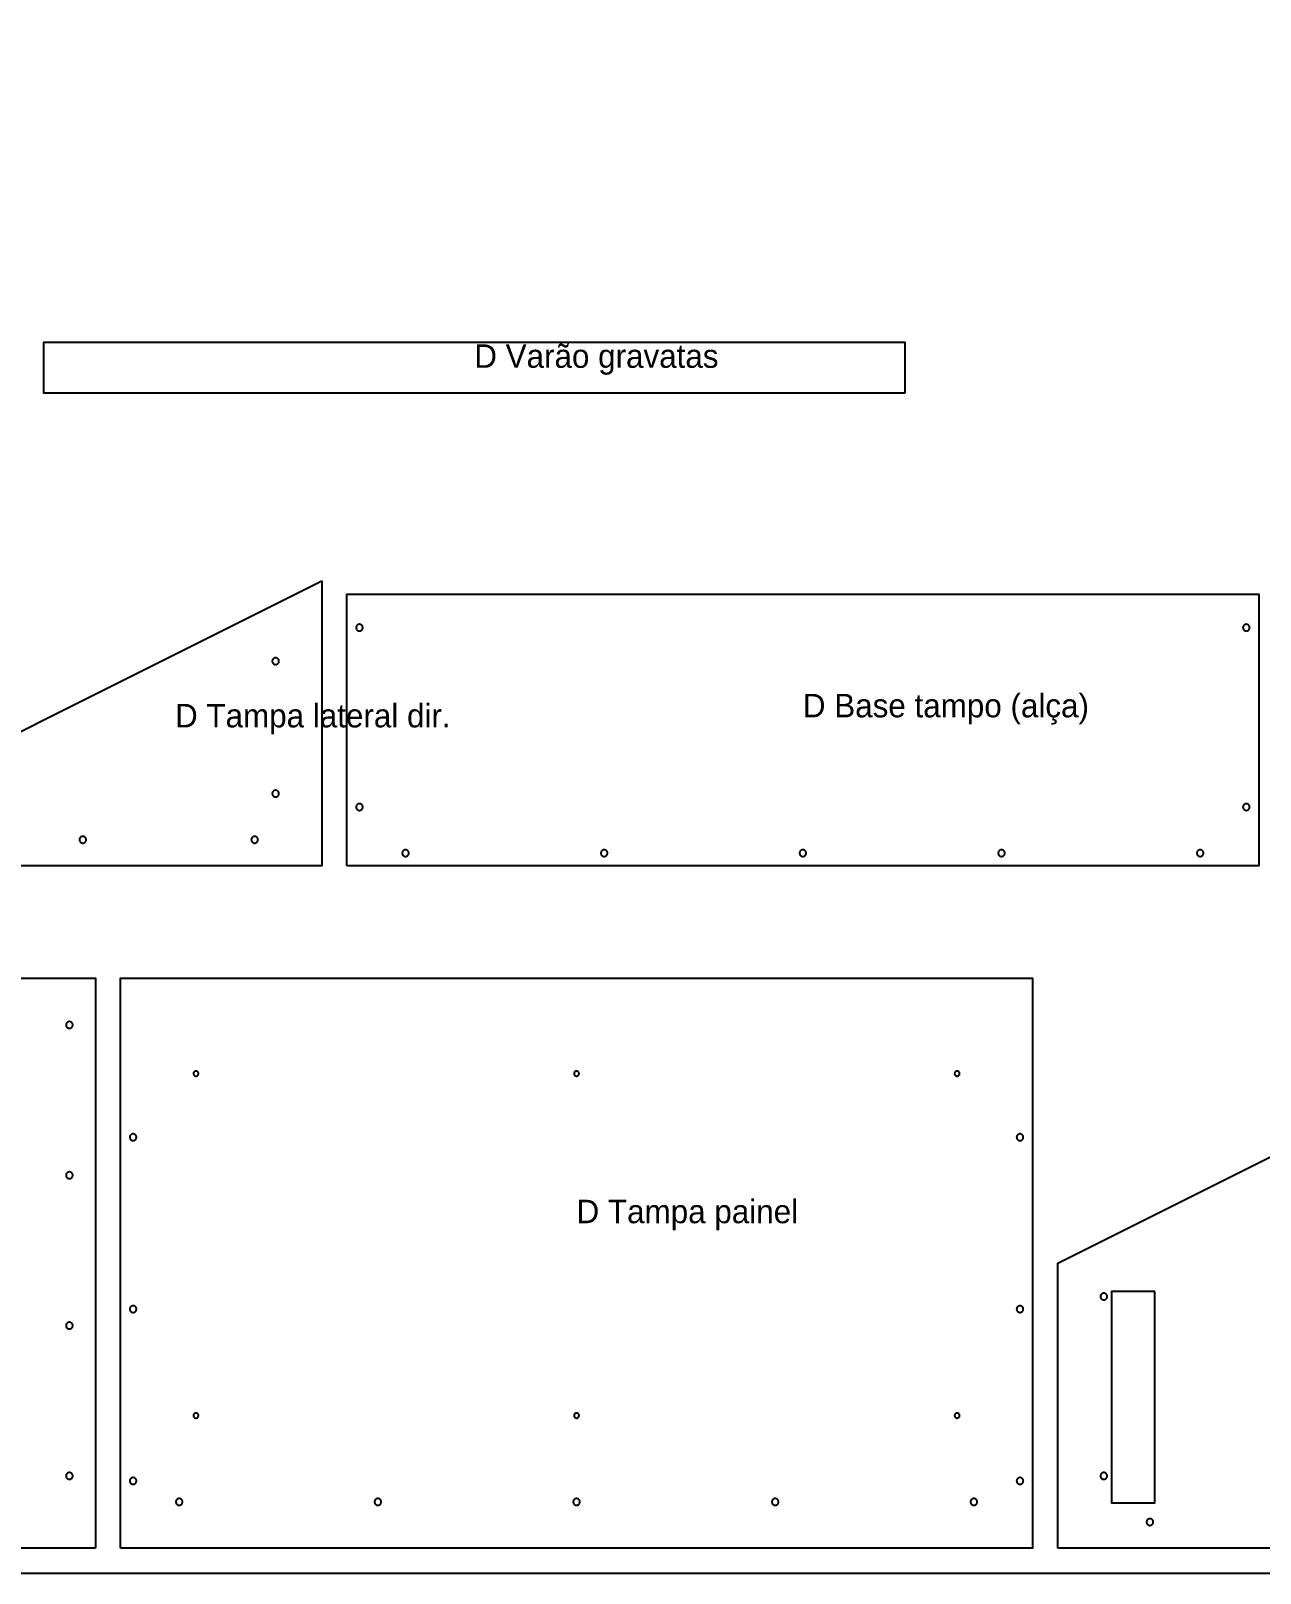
# Model space of a CAD drawing. Header units: millimetres. Extents: x 0 to 2750, y 0 to 1840.
# Drawn here: x 1096 to 1829, y 0 to 920 of the extents above; entities that cross this region are included whole.
import ezdxf

# ---------------------------------------------------------------- set-up
doc = ezdxf.new("R2010")
doc.units = ezdxf.units.MM
for name, color, linetype in [('CHAPA_NAO_CORTAR', 8, 'Continuous'), ('CORTE_EXTERNO', 1, 'Continuous'), ('CORTE_INTERNO', 5, 'Continuous'), ('ETIQUETAS_NAO_CORTAR', 8, 'Continuous')]:
    doc.layers.add(name, color=color, linetype=linetype)

msp = doc.modelspace()

# ---------------------------------------------------------------- linework, layer by layer
at = {"layer": 'CHAPA_NAO_CORTAR'}
msp.add_lwpolyline([(0, 0), (2750, 0), (2750, 1840), (0, 1840)], close=True, dxfattribs=at)
at = {"layer": 'CORTE_EXTERNO'}
for points in [[(1617, 704), (1617, 734), (1103, 734), (1103, 704), (1617, 704)], [(1269, 592), (1269, 422), (929, 422), (1269, 592)], [(1284, 422), (1284, 584), (1828, 584), (1828, 422), (1284, 422)], [(1134, 15), (574, 15), (574, 355), (1134, 355), (1134, 15)], [(1149, 15), (1149, 355), (1693, 355), (1693, 15), (1149, 15)], [(1708, 15), (1708, 185), (2048, 355), (2100, 355), (2100, 15), (1708, 15)]]:
    msp.add_lwpolyline(points, close=True, dxfattribs=at)
at = {"layer": 'CORTE_INTERNO'}
for points in [[(1292.91, 565.41), (1292.77, 565.55), (1292.61, 565.66), (1292.44, 565.76), (1292.27, 565.85), (1292.08, 565.91), (1291.89, 565.96), (1291.7, 565.99), (1291.5, 566), (1291.3, 565.99), (1291.11, 565.96), (1290.92, 565.91), (1290.73, 565.85), (1290.56, 565.76), (1290.39, 565.66), (1290.23, 565.55), (1290.09, 565.41), (1289.95, 565.27), (1289.84, 565.11), (1289.74, 564.94), (1289.65, 564.77), (1289.59, 564.58), (1289.54, 564.39), (1289.51, 564.2), (1289.5, 564), (1289.51, 563.8), (1289.54, 563.61), (1289.59, 563.42), (1289.65, 563.23), (1289.74, 563.06), (1289.84, 562.89), (1289.95, 562.73), (1290.09, 562.59), (1290.23, 562.45), (1290.39, 562.34), (1290.56, 562.24), (1290.73, 562.15), (1290.92, 562.09), (1291.11, 562.04), (1291.3, 562.01), (1291.5, 562), (1291.7, 562.01), (1291.89, 562.04), (1292.08, 562.09), (1292.27, 562.15), (1292.44, 562.24), (1292.61, 562.34), (1292.77, 562.45), (1292.91, 562.59), (1293.05, 562.73), (1293.16, 562.89), (1293.26, 563.06), (1293.35, 563.23), (1293.41, 563.42), (1293.46, 563.61), (1293.49, 563.8), (1293.5, 564), (1293.49, 564.2), (1293.46, 564.39), (1293.41, 564.58), (1293.35, 564.77), (1293.26, 564.94), (1293.16, 565.11), (1293.05, 565.27), (1292.91, 565.41)], [(1822.16, 565.11), (1822.05, 565.27), (1821.91, 565.41), (1821.77, 565.55), (1821.61, 565.66), (1821.44, 565.76), (1821.27, 565.85), (1821.08, 565.91), (1820.89, 565.96), (1820.7, 565.99), (1820.5, 566), (1820.3, 565.99), (1820.11, 565.96), (1819.92, 565.91), (1819.73, 565.85), (1819.56, 565.76), (1819.39, 565.66), (1819.23, 565.55), (1819.09, 565.41), (1818.95, 565.27), (1818.84, 565.11), (1818.74, 564.94), (1818.65, 564.77), (1818.59, 564.58), (1818.54, 564.39), (1818.51, 564.2), (1818.5, 564), (1818.51, 563.8), (1818.54, 563.61), (1818.59, 563.42), (1818.65, 563.23), (1818.74, 563.06), (1818.84, 562.89), (1818.95, 562.73), (1819.09, 562.59), (1819.23, 562.45), (1819.39, 562.34), (1819.56, 562.24), (1819.73, 562.15), (1819.92, 562.09), (1820.11, 562.04), (1820.3, 562.01), (1820.5, 562), (1820.7, 562.01), (1820.89, 562.04), (1821.08, 562.09), (1821.27, 562.15), (1821.44, 562.24), (1821.61, 562.34), (1821.77, 562.45), (1821.91, 562.59), (1822.05, 562.73), (1822.16, 562.89), (1822.26, 563.06), (1822.35, 563.23), (1822.41, 563.42), (1822.46, 563.61), (1822.49, 563.8), (1822.5, 564), (1822.49, 564.2), (1822.46, 564.39), (1822.41, 564.58), (1822.35, 564.77), (1822.26, 564.94), (1822.16, 565.11)], [(1240.73, 545.85), (1240.56, 545.76), (1240.39, 545.66), (1240.23, 545.55), (1240.09, 545.41), (1239.95, 545.27), (1239.84, 545.11), (1239.74, 544.94), (1239.65, 544.77), (1239.59, 544.58), (1239.54, 544.39), (1239.51, 544.2), (1239.5, 544), (1239.51, 543.8), (1239.54, 543.61), (1239.59, 543.42), (1239.65, 543.23), (1239.74, 543.06), (1239.84, 542.89), (1239.95, 542.73), (1240.09, 542.59), (1240.23, 542.45), (1240.39, 542.34), (1240.56, 542.24), (1240.73, 542.15), (1240.92, 542.09), (1241.11, 542.04), (1241.3, 542.01), (1241.5, 542), (1241.7, 542.01), (1241.89, 542.04), (1242.08, 542.09), (1242.27, 542.15), (1242.44, 542.24), (1242.61, 542.34), (1242.77, 542.45), (1242.91, 542.59), (1243.05, 542.73), (1243.16, 542.89), (1243.26, 543.06), (1243.35, 543.23), (1243.41, 543.42), (1243.46, 543.61), (1243.49, 543.8), (1243.5, 544), (1243.49, 544.2), (1243.46, 544.39), (1243.41, 544.58), (1243.35, 544.77), (1243.26, 544.94), (1243.16, 545.11), (1243.05, 545.27), (1242.91, 545.41), (1242.77, 545.55), (1242.61, 545.66), (1242.44, 545.76), (1242.27, 545.85), (1242.08, 545.91), (1241.89, 545.96), (1241.7, 545.99), (1241.5, 546), (1241.3, 545.99), (1241.11, 545.96), (1240.92, 545.91), (1240.73, 545.85)], [(1240.56, 466.76), (1240.39, 466.66), (1240.23, 466.55), (1240.09, 466.41), (1239.95, 466.27), (1239.84, 466.11), (1239.74, 465.94), (1239.65, 465.77), (1239.59, 465.58), (1239.54, 465.39), (1239.51, 465.2), (1239.5, 465), (1239.51, 464.8), (1239.54, 464.61), (1239.59, 464.42), (1239.65, 464.23), (1239.74, 464.06), (1239.84, 463.89), (1239.95, 463.73), (1240.09, 463.59), (1240.23, 463.45), (1240.39, 463.34), (1240.56, 463.24), (1240.73, 463.15), (1240.92, 463.09), (1241.11, 463.04), (1241.3, 463.01), (1241.5, 463), (1241.7, 463.01), (1241.89, 463.04), (1242.08, 463.09), (1242.27, 463.15), (1242.44, 463.24), (1242.61, 463.34), (1242.77, 463.45), (1242.91, 463.59), (1243.05, 463.73), (1243.16, 463.89), (1243.26, 464.06), (1243.35, 464.23), (1243.41, 464.42), (1243.46, 464.61), (1243.49, 464.8), (1243.5, 465), (1243.49, 465.2), (1243.46, 465.39), (1243.41, 465.58), (1243.35, 465.77), (1243.26, 465.94), (1243.16, 466.11), (1243.05, 466.27), (1242.91, 466.41), (1242.77, 466.55), (1242.61, 466.66), (1242.44, 466.76), (1242.27, 466.85), (1242.08, 466.91), (1241.89, 466.96), (1241.7, 466.99), (1241.5, 467), (1241.3, 466.99), (1241.11, 466.96), (1240.92, 466.91), (1240.73, 466.85), (1240.56, 466.76)], [(1292.77, 458.55), (1292.61, 458.66), (1292.44, 458.76), (1292.27, 458.85), (1292.08, 458.91), (1291.89, 458.96), (1291.7, 458.99), (1291.5, 459), (1291.3, 458.99), (1291.11, 458.96), (1290.92, 458.91), (1290.73, 458.85), (1290.56, 458.76), (1290.39, 458.66), (1290.23, 458.55), (1290.09, 458.41), (1289.95, 458.27), (1289.84, 458.11), (1289.74, 457.94), (1289.65, 457.77), (1289.59, 457.58), (1289.54, 457.39), (1289.51, 457.2), (1289.5, 457), (1289.51, 456.8), (1289.54, 456.61), (1289.59, 456.42), (1289.65, 456.23), (1289.74, 456.06), (1289.84, 455.89), (1289.95, 455.73), (1290.09, 455.59), (1290.23, 455.45), (1290.39, 455.34), (1290.56, 455.24), (1290.73, 455.15), (1290.92, 455.09), (1291.11, 455.04), (1291.3, 455.01), (1291.5, 455), (1291.7, 455.01), (1291.89, 455.04), (1292.08, 455.09), (1292.27, 455.15), (1292.44, 455.24), (1292.61, 455.34), (1292.77, 455.45), (1292.91, 455.59), (1293.05, 455.73), (1293.16, 455.89), (1293.26, 456.06), (1293.35, 456.23), (1293.41, 456.42), (1293.46, 456.61), (1293.49, 456.8), (1293.5, 457), (1293.49, 457.2), (1293.46, 457.39), (1293.41, 457.58), (1293.35, 457.77), (1293.26, 457.94), (1293.16, 458.11), (1293.05, 458.27), (1292.91, 458.41), (1292.77, 458.55)], [(1822.05, 458.27), (1821.91, 458.41), (1821.77, 458.55), (1821.61, 458.66), (1821.44, 458.76), (1821.27, 458.85), (1821.08, 458.91), (1820.89, 458.96), (1820.7, 458.99), (1820.5, 459), (1820.3, 458.99), (1820.11, 458.96), (1819.92, 458.91), (1819.73, 458.85), (1819.56, 458.76), (1819.39, 458.66), (1819.23, 458.55), (1819.09, 458.41), (1818.95, 458.27), (1818.84, 458.11), (1818.74, 457.94), (1818.65, 457.77), (1818.59, 457.58), (1818.54, 457.39), (1818.51, 457.2), (1818.5, 457), (1818.51, 456.8), (1818.54, 456.61), (1818.59, 456.42), (1818.65, 456.23), (1818.74, 456.06), (1818.84, 455.89), (1818.95, 455.73), (1819.09, 455.59), (1819.23, 455.45), (1819.39, 455.34), (1819.56, 455.24), (1819.73, 455.15), (1819.92, 455.09), (1820.11, 455.04), (1820.3, 455.01), (1820.5, 455), (1820.7, 455.01), (1820.89, 455.04), (1821.08, 455.09), (1821.27, 455.15), (1821.44, 455.24), (1821.61, 455.34), (1821.77, 455.45), (1821.91, 455.59), (1822.05, 455.73), (1822.16, 455.89), (1822.26, 456.06), (1822.35, 456.23), (1822.41, 456.42), (1822.46, 456.61), (1822.49, 456.8), (1822.5, 457), (1822.49, 457.2), (1822.46, 457.39), (1822.41, 457.58), (1822.35, 457.77), (1822.26, 457.94), (1822.16, 458.11), (1822.05, 458.27)], [(1126.11, 439.46), (1125.92, 439.41), (1125.73, 439.35), (1125.56, 439.26), (1125.39, 439.16), (1125.23, 439.05), (1125.09, 438.91), (1124.95, 438.77), (1124.84, 438.61), (1124.74, 438.44), (1124.65, 438.27), (1124.59, 438.08), (1124.54, 437.89), (1124.51, 437.7), (1124.5, 437.5), (1124.51, 437.3), (1124.54, 437.11), (1124.59, 436.92), (1124.65, 436.73), (1124.74, 436.56), (1124.84, 436.39), (1124.95, 436.23), (1125.09, 436.09), (1125.23, 435.95), (1125.39, 435.84), (1125.56, 435.74), (1125.73, 435.65), (1125.92, 435.59), (1126.11, 435.54), (1126.3, 435.51), (1126.5, 435.5), (1126.7, 435.51), (1126.89, 435.54), (1127.08, 435.59), (1127.27, 435.65), (1127.44, 435.74), (1127.61, 435.84), (1127.77, 435.95), (1127.91, 436.09), (1128.05, 436.23), (1128.16, 436.39), (1128.26, 436.56), (1128.35, 436.73), (1128.41, 436.92), (1128.46, 437.11), (1128.49, 437.3), (1128.5, 437.5), (1128.49, 437.7), (1128.46, 437.89), (1128.41, 438.08), (1128.35, 438.27), (1128.26, 438.44), (1128.16, 438.61), (1128.05, 438.77), (1127.91, 438.91), (1127.77, 439.05), (1127.61, 439.16), (1127.44, 439.26), (1127.27, 439.35), (1127.08, 439.41), (1126.89, 439.46), (1126.7, 439.49), (1126.5, 439.5), (1126.3, 439.49), (1126.11, 439.46)], [(1228.42, 439.41), (1228.23, 439.35), (1228.06, 439.26), (1227.89, 439.16), (1227.73, 439.05), (1227.59, 438.91), (1227.45, 438.77), (1227.34, 438.61), (1227.24, 438.44), (1227.15, 438.27), (1227.09, 438.08), (1227.04, 437.89), (1227.01, 437.7), (1227, 437.5), (1227.01, 437.3), (1227.04, 437.11), (1227.09, 436.92), (1227.15, 436.73), (1227.24, 436.56), (1227.34, 436.39), (1227.45, 436.23), (1227.59, 436.09), (1227.73, 435.95), (1227.89, 435.84), (1228.06, 435.74), (1228.23, 435.65), (1228.42, 435.59), (1228.61, 435.54), (1228.8, 435.51), (1229, 435.5), (1229.2, 435.51), (1229.39, 435.54), (1229.58, 435.59), (1229.77, 435.65), (1229.94, 435.74), (1230.11, 435.84), (1230.27, 435.95), (1230.41, 436.09), (1230.55, 436.23), (1230.66, 436.39), (1230.76, 436.56), (1230.85, 436.73), (1230.91, 436.92), (1230.96, 437.11), (1230.99, 437.3), (1231, 437.5), (1230.99, 437.7), (1230.96, 437.89), (1230.91, 438.08), (1230.85, 438.27), (1230.76, 438.44), (1230.66, 438.61), (1230.55, 438.77), (1230.41, 438.91), (1230.27, 439.05), (1230.11, 439.16), (1229.94, 439.26), (1229.77, 439.35), (1229.58, 439.41), (1229.39, 439.46), (1229.2, 439.49), (1229, 439.5), (1228.8, 439.49), (1228.61, 439.46), (1228.42, 439.41)], [(1320.76, 430.44), (1320.66, 430.61), (1320.55, 430.77), (1320.41, 430.91), (1320.27, 431.05), (1320.11, 431.16), (1319.94, 431.26), (1319.77, 431.35), (1319.58, 431.41), (1319.39, 431.46), (1319.2, 431.49), (1319, 431.5), (1318.8, 431.49), (1318.61, 431.46), (1318.42, 431.41), (1318.23, 431.35), (1318.06, 431.26), (1317.89, 431.16), (1317.73, 431.05), (1317.59, 430.91), (1317.45, 430.77), (1317.34, 430.61), (1317.24, 430.44), (1317.15, 430.27), (1317.09, 430.08), (1317.04, 429.89), (1317.01, 429.7), (1317, 429.5), (1317.01, 429.3), (1317.04, 429.11), (1317.09, 428.92), (1317.15, 428.73), (1317.24, 428.56), (1317.34, 428.39), (1317.45, 428.23), (1317.59, 428.09), (1317.73, 427.95), (1317.89, 427.84), (1318.06, 427.74), (1318.23, 427.65), (1318.42, 427.59), (1318.61, 427.54), (1318.8, 427.51), (1319, 427.5), (1319.2, 427.51), (1319.39, 427.54), (1319.58, 427.59), (1319.77, 427.65), (1319.94, 427.74), (1320.11, 427.84), (1320.27, 427.95), (1320.41, 428.09), (1320.55, 428.23), (1320.66, 428.39), (1320.76, 428.56), (1320.85, 428.73), (1320.91, 428.92), (1320.96, 429.11), (1320.99, 429.3), (1321, 429.5), (1320.99, 429.7), (1320.96, 429.89), (1320.91, 430.08), (1320.85, 430.27), (1320.76, 430.44)], [(1439.35, 430.27), (1439.26, 430.44), (1439.16, 430.61), (1439.05, 430.77), (1438.91, 430.91), (1438.77, 431.05), (1438.61, 431.16), (1438.44, 431.26), (1438.27, 431.35), (1438.08, 431.41), (1437.89, 431.46), (1437.7, 431.49), (1437.5, 431.5), (1437.3, 431.49), (1437.11, 431.46), (1436.92, 431.41), (1436.73, 431.35), (1436.56, 431.26), (1436.39, 431.16), (1436.23, 431.05), (1436.09, 430.91), (1435.95, 430.77), (1435.84, 430.61), (1435.74, 430.44), (1435.65, 430.27), (1435.59, 430.08), (1435.54, 429.89), (1435.51, 429.7), (1435.5, 429.5), (1435.51, 429.3), (1435.54, 429.11), (1435.59, 428.92), (1435.65, 428.73), (1435.74, 428.56), (1435.84, 428.39), (1435.95, 428.23), (1436.09, 428.09), (1436.23, 427.95), (1436.39, 427.84), (1436.56, 427.74), (1436.73, 427.65), (1436.92, 427.59), (1437.11, 427.54), (1437.3, 427.51), (1437.5, 427.5), (1437.7, 427.51), (1437.89, 427.54), (1438.08, 427.59), (1438.27, 427.65), (1438.44, 427.74), (1438.61, 427.84), (1438.77, 427.95), (1438.91, 428.09), (1439.05, 428.23), (1439.16, 428.39), (1439.26, 428.56), (1439.35, 428.73), (1439.41, 428.92), (1439.46, 429.11), (1439.49, 429.3), (1439.5, 429.5), (1439.49, 429.7), (1439.46, 429.89), (1439.41, 430.08), (1439.35, 430.27)], [(1557.91, 430.08), (1557.85, 430.27), (1557.76, 430.44), (1557.66, 430.61), (1557.55, 430.77), (1557.41, 430.91), (1557.27, 431.05), (1557.11, 431.16), (1556.94, 431.26), (1556.77, 431.35), (1556.58, 431.41), (1556.39, 431.46), (1556.2, 431.49), (1556, 431.5), (1555.8, 431.49), (1555.61, 431.46), (1555.42, 431.41), (1555.23, 431.35), (1555.06, 431.26), (1554.89, 431.16), (1554.73, 431.05), (1554.59, 430.91), (1554.45, 430.77), (1554.34, 430.61), (1554.24, 430.44), (1554.15, 430.27), (1554.09, 430.08), (1554.04, 429.89), (1554.01, 429.7), (1554, 429.5), (1554.01, 429.3), (1554.04, 429.11), (1554.09, 428.92), (1554.15, 428.73), (1554.24, 428.56), (1554.34, 428.39), (1554.45, 428.23), (1554.59, 428.09), (1554.73, 427.95), (1554.89, 427.84), (1555.06, 427.74), (1555.23, 427.65), (1555.42, 427.59), (1555.61, 427.54), (1555.8, 427.51), (1556, 427.5), (1556.2, 427.51), (1556.39, 427.54), (1556.58, 427.59), (1556.77, 427.65), (1556.94, 427.74), (1557.11, 427.84), (1557.27, 427.95), (1557.41, 428.09), (1557.55, 428.23), (1557.66, 428.39), (1557.76, 428.56), (1557.85, 428.73), (1557.91, 428.92), (1557.96, 429.11), (1557.99, 429.3), (1558, 429.5), (1557.99, 429.7), (1557.96, 429.89), (1557.91, 430.08)], [(1676.46, 429.89), (1676.41, 430.08), (1676.35, 430.27), (1676.26, 430.44), (1676.16, 430.61), (1676.05, 430.77), (1675.91, 430.91), (1675.77, 431.05), (1675.61, 431.16), (1675.44, 431.26), (1675.27, 431.35), (1675.08, 431.41), (1674.89, 431.46), (1674.7, 431.49), (1674.5, 431.5), (1674.3, 431.49), (1674.11, 431.46), (1673.92, 431.41), (1673.73, 431.35), (1673.56, 431.26), (1673.39, 431.16), (1673.23, 431.05), (1673.09, 430.91), (1672.95, 430.77), (1672.84, 430.61), (1672.74, 430.44), (1672.65, 430.27), (1672.59, 430.08), (1672.54, 429.89), (1672.51, 429.7), (1672.5, 429.5), (1672.51, 429.3), (1672.54, 429.11), (1672.59, 428.92), (1672.65, 428.73), (1672.74, 428.56), (1672.84, 428.39), (1672.95, 428.23), (1673.09, 428.09), (1673.23, 427.95), (1673.39, 427.84), (1673.56, 427.74), (1673.73, 427.65), (1673.92, 427.59), (1674.11, 427.54), (1674.3, 427.51), (1674.5, 427.5), (1674.7, 427.51), (1674.89, 427.54), (1675.08, 427.59), (1675.27, 427.65), (1675.44, 427.74), (1675.61, 427.84), (1675.77, 427.95), (1675.91, 428.09), (1676.05, 428.23), (1676.16, 428.39), (1676.26, 428.56), (1676.35, 428.73), (1676.41, 428.92), (1676.46, 429.11), (1676.49, 429.3), (1676.5, 429.5), (1676.49, 429.7), (1676.46, 429.89)], [(1794.99, 429.7), (1794.96, 429.89), (1794.91, 430.08), (1794.85, 430.27), (1794.76, 430.44), (1794.66, 430.61), (1794.55, 430.77), (1794.41, 430.91), (1794.27, 431.05), (1794.11, 431.16), (1793.94, 431.26), (1793.77, 431.35), (1793.58, 431.41), (1793.39, 431.46), (1793.2, 431.49), (1793, 431.5), (1792.8, 431.49), (1792.61, 431.46), (1792.42, 431.41), (1792.23, 431.35), (1792.06, 431.26), (1791.89, 431.16), (1791.73, 431.05), (1791.59, 430.91), (1791.45, 430.77), (1791.34, 430.61), (1791.24, 430.44), (1791.15, 430.27), (1791.09, 430.08), (1791.04, 429.89), (1791.01, 429.7), (1791, 429.5), (1791.01, 429.3), (1791.04, 429.11), (1791.09, 428.92), (1791.15, 428.73), (1791.24, 428.56), (1791.34, 428.39), (1791.45, 428.23), (1791.59, 428.09), (1791.73, 427.95), (1791.89, 427.84), (1792.06, 427.74), (1792.23, 427.65), (1792.42, 427.59), (1792.61, 427.54), (1792.8, 427.51), (1793, 427.5), (1793.2, 427.51), (1793.39, 427.54), (1793.58, 427.59), (1793.77, 427.65), (1793.94, 427.74), (1794.11, 427.84), (1794.27, 427.95), (1794.41, 428.09), (1794.55, 428.23), (1794.66, 428.39), (1794.76, 428.56), (1794.85, 428.73), (1794.91, 428.92), (1794.96, 429.11), (1794.99, 429.3), (1795, 429.5), (1794.99, 429.7)], [(1120.49, 327.2), (1120.46, 327.39), (1120.41, 327.58), (1120.35, 327.77), (1120.26, 327.94), (1120.16, 328.11), (1120.05, 328.27), (1119.91, 328.41), (1119.77, 328.55), (1119.61, 328.66), (1119.44, 328.76), (1119.27, 328.85), (1119.08, 328.91), (1118.89, 328.96), (1118.7, 328.99), (1118.5, 329), (1118.3, 328.99), (1118.11, 328.96), (1117.92, 328.91), (1117.73, 328.85), (1117.56, 328.76), (1117.39, 328.66), (1117.23, 328.55), (1117.09, 328.41), (1116.95, 328.27), (1116.84, 328.11), (1116.74, 327.94), (1116.65, 327.77), (1116.59, 327.58), (1116.54, 327.39), (1116.51, 327.2), (1116.5, 327), (1116.51, 326.8), (1116.54, 326.61), (1116.59, 326.42), (1116.65, 326.23), (1116.74, 326.06), (1116.84, 325.89), (1116.95, 325.73), (1117.09, 325.59), (1117.23, 325.45), (1117.39, 325.34), (1117.56, 325.24), (1117.73, 325.15), (1117.92, 325.09), (1118.11, 325.04), (1118.3, 325.01), (1118.5, 325), (1118.7, 325.01), (1118.89, 325.04), (1119.08, 325.09), (1119.27, 325.15), (1119.44, 325.24), (1119.61, 325.34), (1119.77, 325.45), (1119.91, 325.59), (1120.05, 325.73), (1120.16, 325.89), (1120.26, 326.06), (1120.35, 326.23), (1120.41, 326.42), (1120.46, 326.61), (1120.49, 326.8), (1120.5, 327), (1120.49, 327.2)], [(1195.25, 298.83), (1195.16, 298.95), (1195.06, 299.06), (1194.95, 299.16), (1194.83, 299.25), (1194.71, 299.32), (1194.57, 299.39), (1194.44, 299.44), (1194.29, 299.47), (1194.15, 299.49), (1194, 299.5), (1193.85, 299.49), (1193.71, 299.47), (1193.56, 299.44), (1193.43, 299.39), (1193.29, 299.32), (1193.17, 299.25), (1193.05, 299.16), (1192.94, 299.06), (1192.84, 298.95), (1192.75, 298.83), (1192.68, 298.71), (1192.61, 298.57), (1192.56, 298.44), (1192.53, 298.29), (1192.51, 298.15), (1192.5, 298), (1192.51, 297.85), (1192.53, 297.71), (1192.56, 297.56), (1192.61, 297.43), (1192.68, 297.29), (1192.75, 297.17), (1192.84, 297.05), (1192.94, 296.94), (1193.05, 296.84), (1193.17, 296.75), (1193.29, 296.68), (1193.43, 296.61), (1193.56, 296.56), (1193.71, 296.53), (1193.85, 296.51), (1194, 296.5), (1194.15, 296.51), (1194.29, 296.53), (1194.44, 296.56), (1194.57, 296.61), (1194.71, 296.68), (1194.83, 296.75), (1194.95, 296.84), (1195.06, 296.94), (1195.16, 297.05), (1195.25, 297.17), (1195.32, 297.29), (1195.39, 297.43), (1195.44, 297.56), (1195.47, 297.71), (1195.49, 297.85), (1195.5, 298), (1195.49, 298.15), (1195.47, 298.29), (1195.44, 298.44), (1195.39, 298.57), (1195.32, 298.71), (1195.25, 298.83)], [(1422.32, 298.71), (1422.25, 298.83), (1422.16, 298.95), (1422.06, 299.06), (1421.95, 299.16), (1421.83, 299.25), (1421.71, 299.32), (1421.57, 299.39), (1421.44, 299.44), (1421.29, 299.47), (1421.15, 299.49), (1421, 299.5), (1420.85, 299.49), (1420.71, 299.47), (1420.56, 299.44), (1420.43, 299.39), (1420.29, 299.32), (1420.17, 299.25), (1420.05, 299.16), (1419.94, 299.06), (1419.84, 298.95), (1419.75, 298.83), (1419.68, 298.71), (1419.61, 298.57), (1419.56, 298.44), (1419.53, 298.29), (1419.51, 298.15), (1419.5, 298), (1419.51, 297.85), (1419.53, 297.71), (1419.56, 297.56), (1419.61, 297.43), (1419.68, 297.29), (1419.75, 297.17), (1419.84, 297.05), (1419.94, 296.94), (1420.05, 296.84), (1420.17, 296.75), (1420.29, 296.68), (1420.43, 296.61), (1420.56, 296.56), (1420.71, 296.53), (1420.85, 296.51), (1421, 296.5), (1421.15, 296.51), (1421.29, 296.53), (1421.44, 296.56), (1421.57, 296.61), (1421.71, 296.68), (1421.83, 296.75), (1421.95, 296.84), (1422.06, 296.94), (1422.16, 297.05), (1422.25, 297.17), (1422.32, 297.29), (1422.39, 297.43), (1422.44, 297.56), (1422.47, 297.71), (1422.49, 297.85), (1422.5, 298), (1422.49, 298.15), (1422.47, 298.29), (1422.44, 298.44), (1422.39, 298.57), (1422.32, 298.71)], [(1649.39, 298.57), (1649.32, 298.71), (1649.25, 298.83), (1649.16, 298.95), (1649.06, 299.06), (1648.95, 299.16), (1648.83, 299.25), (1648.71, 299.32), (1648.57, 299.39), (1648.44, 299.44), (1648.29, 299.47), (1648.15, 299.49), (1648, 299.5), (1647.85, 299.49), (1647.71, 299.47), (1647.56, 299.44), (1647.43, 299.39), (1647.29, 299.32), (1647.17, 299.25), (1647.05, 299.16), (1646.94, 299.06), (1646.84, 298.95), (1646.75, 298.83), (1646.68, 298.71), (1646.61, 298.57), (1646.56, 298.44), (1646.53, 298.29), (1646.51, 298.15), (1646.5, 298), (1646.51, 297.85), (1646.53, 297.71), (1646.56, 297.56), (1646.61, 297.43), (1646.68, 297.29), (1646.75, 297.17), (1646.84, 297.05), (1646.94, 296.94), (1647.05, 296.84), (1647.17, 296.75), (1647.29, 296.68), (1647.43, 296.61), (1647.56, 296.56), (1647.71, 296.53), (1647.85, 296.51), (1648, 296.5), (1648.15, 296.51), (1648.29, 296.53), (1648.44, 296.56), (1648.57, 296.61), (1648.71, 296.68), (1648.83, 296.75), (1648.95, 296.84), (1649.06, 296.94), (1649.16, 297.05), (1649.25, 297.17), (1649.32, 297.29), (1649.39, 297.43), (1649.44, 297.56), (1649.47, 297.71), (1649.49, 297.85), (1649.5, 298), (1649.49, 298.15), (1649.47, 298.29), (1649.44, 298.44), (1649.39, 298.57)], [(1156.7, 261.99), (1156.5, 262), (1156.3, 261.99), (1156.11, 261.96), (1155.92, 261.91), (1155.73, 261.85), (1155.56, 261.76), (1155.39, 261.66), (1155.23, 261.55), (1155.09, 261.41), (1154.95, 261.27), (1154.84, 261.11), (1154.74, 260.94), (1154.65, 260.77), (1154.59, 260.58), (1154.54, 260.39), (1154.51, 260.2), (1154.5, 260), (1154.51, 259.8), (1154.54, 259.61), (1154.59, 259.42), (1154.65, 259.23), (1154.74, 259.06), (1154.84, 258.89), (1154.95, 258.73), (1155.09, 258.59), (1155.23, 258.45), (1155.39, 258.34), (1155.56, 258.24), (1155.73, 258.15), (1155.92, 258.09), (1156.11, 258.04), (1156.3, 258.01), (1156.5, 258), (1156.7, 258.01), (1156.89, 258.04), (1157.08, 258.09), (1157.27, 258.15), (1157.44, 258.24), (1157.61, 258.34), (1157.77, 258.45), (1157.91, 258.59), (1158.05, 258.73), (1158.16, 258.89), (1158.26, 259.06), (1158.35, 259.23), (1158.41, 259.42), (1158.46, 259.61), (1158.49, 259.8), (1158.5, 260), (1158.49, 260.2), (1158.46, 260.39), (1158.41, 260.58), (1158.35, 260.77), (1158.26, 260.94), (1158.16, 261.11), (1158.05, 261.27), (1157.91, 261.41), (1157.77, 261.55), (1157.61, 261.66), (1157.44, 261.76), (1157.27, 261.85), (1157.08, 261.91), (1156.89, 261.96), (1156.7, 261.99)], [(1686.27, 261.85), (1686.08, 261.91), (1685.89, 261.96), (1685.7, 261.99), (1685.5, 262), (1685.3, 261.99), (1685.11, 261.96), (1684.92, 261.91), (1684.73, 261.85), (1684.56, 261.76), (1684.39, 261.66), (1684.23, 261.55), (1684.09, 261.41), (1683.95, 261.27), (1683.84, 261.11), (1683.74, 260.94), (1683.65, 260.77), (1683.59, 260.58), (1683.54, 260.39), (1683.51, 260.2), (1683.5, 260), (1683.51, 259.8), (1683.54, 259.61), (1683.59, 259.42), (1683.65, 259.23), (1683.74, 259.06), (1683.84, 258.89), (1683.95, 258.73), (1684.09, 258.59), (1684.23, 258.45), (1684.39, 258.34), (1684.56, 258.24), (1684.73, 258.15), (1684.92, 258.09), (1685.11, 258.04), (1685.3, 258.01), (1685.5, 258), (1685.7, 258.01), (1685.89, 258.04), (1686.08, 258.09), (1686.27, 258.15), (1686.44, 258.24), (1686.61, 258.34), (1686.77, 258.45), (1686.91, 258.59), (1687.05, 258.73), (1687.16, 258.89), (1687.26, 259.06), (1687.35, 259.23), (1687.41, 259.42), (1687.46, 259.61), (1687.49, 259.8), (1687.5, 260), (1687.49, 260.2), (1687.46, 260.39), (1687.41, 260.58), (1687.35, 260.77), (1687.26, 260.94), (1687.16, 261.11), (1687.05, 261.27), (1686.91, 261.41), (1686.77, 261.55), (1686.61, 261.66), (1686.44, 261.76), (1686.27, 261.85)], [(1120.46, 237.72), (1120.41, 237.91), (1120.35, 238.1), (1120.26, 238.28), (1120.16, 238.44), (1120.05, 238.6), (1119.91, 238.75), (1119.77, 238.88), (1119.61, 239), (1119.44, 239.1), (1119.27, 239.18), (1119.08, 239.25), (1118.89, 239.29), (1118.7, 239.32), (1118.5, 239.33), (1118.3, 239.32), (1118.11, 239.29), (1117.92, 239.25), (1117.73, 239.18), (1117.56, 239.1), (1117.39, 239), (1117.23, 238.88), (1117.09, 238.75), (1116.95, 238.6), (1116.84, 238.44), (1116.74, 238.28), (1116.65, 238.1), (1116.59, 237.91), (1116.54, 237.72), (1116.51, 237.53), (1116.5, 237.33), (1116.51, 237.14), (1116.54, 236.94), (1116.59, 236.75), (1116.65, 236.57), (1116.74, 236.39), (1116.84, 236.22), (1116.95, 236.06), (1117.09, 235.92), (1117.23, 235.79), (1117.39, 235.67), (1117.56, 235.57), (1117.73, 235.49), (1117.92, 235.42), (1118.11, 235.37), (1118.3, 235.34), (1118.5, 235.33), (1118.7, 235.34), (1118.89, 235.37), (1119.08, 235.42), (1119.27, 235.49), (1119.44, 235.57), (1119.61, 235.67), (1119.77, 235.79), (1119.91, 235.92), (1120.05, 236.06), (1120.16, 236.22), (1120.26, 236.39), (1120.35, 236.57), (1120.41, 236.75), (1120.46, 236.94), (1120.49, 237.14), (1120.5, 237.33), (1120.49, 237.53), (1120.46, 237.72)], [(1734.73, 166.85), (1734.56, 166.76), (1734.39, 166.66), (1734.23, 166.55), (1734.09, 166.41), (1733.95, 166.27), (1733.84, 166.11), (1733.74, 165.94), (1733.65, 165.77), (1733.59, 165.58), (1733.54, 165.39), (1733.51, 165.2), (1733.5, 165), (1733.51, 164.8), (1733.54, 164.61), (1733.59, 164.42), (1733.65, 164.23), (1733.74, 164.06), (1733.84, 163.89), (1733.95, 163.73), (1734.09, 163.59), (1734.23, 163.45), (1734.39, 163.34), (1734.56, 163.24), (1734.73, 163.15), (1734.92, 163.09), (1735.11, 163.04), (1735.3, 163.01), (1735.5, 163), (1735.7, 163.01), (1735.89, 163.04), (1736.08, 163.09), (1736.27, 163.15), (1736.44, 163.24), (1736.61, 163.34), (1736.77, 163.45), (1736.91, 163.59), (1737.05, 163.73), (1737.16, 163.89), (1737.26, 164.06), (1737.35, 164.23), (1737.41, 164.42), (1737.46, 164.61), (1737.49, 164.8), (1737.5, 165), (1737.49, 165.2), (1737.46, 165.39), (1737.41, 165.58), (1737.35, 165.77), (1737.26, 165.94), (1737.16, 166.11), (1737.05, 166.27), (1736.91, 166.41), (1736.77, 166.55), (1736.61, 166.66), (1736.44, 166.76), (1736.27, 166.85), (1736.08, 166.91), (1735.89, 166.96), (1735.7, 166.99), (1735.5, 167), (1735.3, 166.99), (1735.11, 166.96), (1734.92, 166.91), (1734.73, 166.85)], [(1766, 168), (1740, 168), (1740, 42), (1766, 42), (1766, 168)], [(1156.5, 159.5), (1156.3, 159.49), (1156.11, 159.46), (1155.92, 159.41), (1155.73, 159.35), (1155.56, 159.26), (1155.39, 159.16), (1155.23, 159.05), (1155.09, 158.91), (1154.95, 158.77), (1154.84, 158.61), (1154.74, 158.44), (1154.65, 158.27), (1154.59, 158.08), (1154.54, 157.89), (1154.51, 157.7), (1154.5, 157.5), (1154.51, 157.3), (1154.54, 157.11), (1154.59, 156.92), (1154.65, 156.73), (1154.74, 156.56), (1154.84, 156.39), (1154.95, 156.23), (1155.09, 156.09), (1155.23, 155.95), (1155.39, 155.84), (1155.56, 155.74), (1155.73, 155.65), (1155.92, 155.59), (1156.11, 155.54), (1156.3, 155.51), (1156.5, 155.5), (1156.7, 155.51), (1156.89, 155.54), (1157.08, 155.59), (1157.27, 155.65), (1157.44, 155.74), (1157.61, 155.84), (1157.77, 155.95), (1157.91, 156.09), (1158.05, 156.23), (1158.16, 156.39), (1158.26, 156.56), (1158.35, 156.73), (1158.41, 156.92), (1158.46, 157.11), (1158.49, 157.3), (1158.5, 157.5), (1158.49, 157.7), (1158.46, 157.89), (1158.41, 158.08), (1158.35, 158.27), (1158.26, 158.44), (1158.16, 158.61), (1158.05, 158.77), (1157.91, 158.91), (1157.77, 159.05), (1157.61, 159.16), (1157.44, 159.26), (1157.27, 159.35), (1157.08, 159.41), (1156.89, 159.46), (1156.7, 159.49), (1156.5, 159.5)], [(1686.08, 159.41), (1685.89, 159.46), (1685.7, 159.49), (1685.5, 159.5), (1685.3, 159.49), (1685.11, 159.46), (1684.92, 159.41), (1684.73, 159.35), (1684.56, 159.26), (1684.39, 159.16), (1684.23, 159.05), (1684.09, 158.91), (1683.95, 158.77), (1683.84, 158.61), (1683.74, 158.44), (1683.65, 158.27), (1683.59, 158.08), (1683.54, 157.89), (1683.51, 157.7), (1683.5, 157.5), (1683.51, 157.3), (1683.54, 157.11), (1683.59, 156.92), (1683.65, 156.73), (1683.74, 156.56), (1683.84, 156.39), (1683.95, 156.23), (1684.09, 156.09), (1684.23, 155.95), (1684.39, 155.84), (1684.56, 155.74), (1684.73, 155.65), (1684.92, 155.59), (1685.11, 155.54), (1685.3, 155.51), (1685.5, 155.5), (1685.7, 155.51), (1685.89, 155.54), (1686.08, 155.59), (1686.27, 155.65), (1686.44, 155.74), (1686.61, 155.84), (1686.77, 155.95), (1686.91, 156.09), (1687.05, 156.23), (1687.16, 156.39), (1687.26, 156.56), (1687.35, 156.73), (1687.41, 156.92), (1687.46, 157.11), (1687.49, 157.3), (1687.5, 157.5), (1687.49, 157.7), (1687.46, 157.89), (1687.41, 158.08), (1687.35, 158.27), (1687.26, 158.44), (1687.16, 158.61), (1687.05, 158.77), (1686.91, 158.91), (1686.77, 159.05), (1686.61, 159.16), (1686.44, 159.26), (1686.27, 159.35), (1686.08, 159.41)], [(1120.41, 148.25), (1120.35, 148.43), (1120.26, 148.61), (1120.16, 148.78), (1120.05, 148.94), (1119.91, 149.08), (1119.77, 149.21), (1119.61, 149.33), (1119.44, 149.43), (1119.27, 149.51), (1119.08, 149.58), (1118.89, 149.63), (1118.7, 149.66), (1118.5, 149.67), (1118.3, 149.66), (1118.11, 149.63), (1117.92, 149.58), (1117.73, 149.51), (1117.56, 149.43), (1117.39, 149.33), (1117.23, 149.21), (1117.09, 149.08), (1116.95, 148.94), (1116.84, 148.78), (1116.74, 148.61), (1116.65, 148.43), (1116.59, 148.25), (1116.54, 148.06), (1116.51, 147.86), (1116.5, 147.67), (1116.51, 147.47), (1116.54, 147.28), (1116.59, 147.09), (1116.65, 146.9), (1116.74, 146.72), (1116.84, 146.56), (1116.95, 146.4), (1117.09, 146.25), (1117.23, 146.12), (1117.39, 146), (1117.56, 145.9), (1117.73, 145.82), (1117.92, 145.75), (1118.11, 145.71), (1118.3, 145.68), (1118.5, 145.67), (1118.7, 145.68), (1118.89, 145.71), (1119.08, 145.75), (1119.27, 145.82), (1119.44, 145.9), (1119.61, 146), (1119.77, 146.12), (1119.91, 146.25), (1120.05, 146.4), (1120.16, 146.56), (1120.26, 146.72), (1120.35, 146.9), (1120.41, 147.09), (1120.46, 147.28), (1120.49, 147.47), (1120.5, 147.67), (1120.49, 147.86), (1120.46, 148.06), (1120.41, 148.25)], [(1195.44, 94.44), (1195.39, 94.57), (1195.32, 94.71), (1195.25, 94.83), (1195.16, 94.95), (1195.06, 95.06), (1194.95, 95.16), (1194.83, 95.25), (1194.71, 95.32), (1194.57, 95.39), (1194.44, 95.44), (1194.29, 95.47), (1194.15, 95.49), (1194, 95.5), (1193.85, 95.49), (1193.71, 95.47), (1193.56, 95.44), (1193.43, 95.39), (1193.29, 95.32), (1193.17, 95.25), (1193.05, 95.16), (1192.94, 95.06), (1192.84, 94.95), (1192.75, 94.83), (1192.68, 94.71), (1192.61, 94.57), (1192.56, 94.44), (1192.53, 94.29), (1192.51, 94.15), (1192.5, 94), (1192.51, 93.85), (1192.53, 93.71), (1192.56, 93.56), (1192.61, 93.43), (1192.68, 93.29), (1192.75, 93.17), (1192.84, 93.05), (1192.94, 92.94), (1193.05, 92.84), (1193.17, 92.75), (1193.29, 92.68), (1193.43, 92.61), (1193.56, 92.56), (1193.71, 92.53), (1193.85, 92.51), (1194, 92.5), (1194.15, 92.51), (1194.29, 92.53), (1194.44, 92.56), (1194.57, 92.61), (1194.71, 92.68), (1194.83, 92.75), (1194.95, 92.84), (1195.06, 92.94), (1195.16, 93.05), (1195.25, 93.17), (1195.32, 93.29), (1195.39, 93.43), (1195.44, 93.56), (1195.47, 93.71), (1195.49, 93.85), (1195.5, 94), (1195.49, 94.15), (1195.47, 94.29), (1195.44, 94.44)], [(1422.47, 94.29), (1422.44, 94.44), (1422.39, 94.57), (1422.32, 94.71), (1422.25, 94.83), (1422.16, 94.95), (1422.06, 95.06), (1421.95, 95.16), (1421.83, 95.25), (1421.71, 95.32), (1421.57, 95.39), (1421.44, 95.44), (1421.29, 95.47), (1421.15, 95.49), (1421, 95.5), (1420.85, 95.49), (1420.71, 95.47), (1420.56, 95.44), (1420.43, 95.39), (1420.29, 95.32), (1420.17, 95.25), (1420.05, 95.16), (1419.94, 95.06), (1419.84, 94.95), (1419.75, 94.83), (1419.68, 94.71), (1419.61, 94.57), (1419.56, 94.44), (1419.53, 94.29), (1419.51, 94.15), (1419.5, 94), (1419.51, 93.85), (1419.53, 93.71), (1419.56, 93.56), (1419.61, 93.43), (1419.68, 93.29), (1419.75, 93.17), (1419.84, 93.05), (1419.94, 92.94), (1420.05, 92.84), (1420.17, 92.75), (1420.29, 92.68), (1420.43, 92.61), (1420.56, 92.56), (1420.71, 92.53), (1420.85, 92.51), (1421, 92.5), (1421.15, 92.51), (1421.29, 92.53), (1421.44, 92.56), (1421.57, 92.61), (1421.71, 92.68), (1421.83, 92.75), (1421.95, 92.84), (1422.06, 92.94), (1422.16, 93.05), (1422.25, 93.17), (1422.32, 93.29), (1422.39, 93.43), (1422.44, 93.56), (1422.47, 93.71), (1422.49, 93.85), (1422.5, 94), (1422.49, 94.15), (1422.47, 94.29)], [(1649.49, 94.15), (1649.47, 94.29), (1649.44, 94.44), (1649.39, 94.57), (1649.32, 94.71), (1649.25, 94.83), (1649.16, 94.95), (1649.06, 95.06), (1648.95, 95.16), (1648.83, 95.25), (1648.71, 95.32), (1648.57, 95.39), (1648.44, 95.44), (1648.29, 95.47), (1648.15, 95.49), (1648, 95.5), (1647.85, 95.49), (1647.71, 95.47), (1647.56, 95.44), (1647.43, 95.39), (1647.29, 95.32), (1647.17, 95.25), (1647.05, 95.16), (1646.94, 95.06), (1646.84, 94.95), (1646.75, 94.83), (1646.68, 94.71), (1646.61, 94.57), (1646.56, 94.44), (1646.53, 94.29), (1646.51, 94.15), (1646.5, 94), (1646.51, 93.85), (1646.53, 93.71), (1646.56, 93.56), (1646.61, 93.43), (1646.68, 93.29), (1646.75, 93.17), (1646.84, 93.05), (1646.94, 92.94), (1647.05, 92.84), (1647.17, 92.75), (1647.29, 92.68), (1647.43, 92.61), (1647.56, 92.56), (1647.71, 92.53), (1647.85, 92.51), (1648, 92.5), (1648.15, 92.51), (1648.29, 92.53), (1648.44, 92.56), (1648.57, 92.61), (1648.71, 92.68), (1648.83, 92.75), (1648.95, 92.84), (1649.06, 92.94), (1649.16, 93.05), (1649.25, 93.17), (1649.32, 93.29), (1649.39, 93.43), (1649.44, 93.56), (1649.47, 93.71), (1649.49, 93.85), (1649.5, 94), (1649.49, 94.15)], [(1120.35, 58.77), (1120.26, 58.94), (1120.16, 59.11), (1120.05, 59.27), (1119.91, 59.41), (1119.77, 59.55), (1119.61, 59.66), (1119.44, 59.76), (1119.27, 59.85), (1119.08, 59.91), (1118.89, 59.96), (1118.7, 59.99), (1118.5, 60), (1118.3, 59.99), (1118.11, 59.96), (1117.92, 59.91), (1117.73, 59.85), (1117.56, 59.76), (1117.39, 59.66), (1117.23, 59.55), (1117.09, 59.41), (1116.95, 59.27), (1116.84, 59.11), (1116.74, 58.94), (1116.65, 58.77), (1116.59, 58.58), (1116.54, 58.39), (1116.51, 58.2), (1116.5, 58), (1116.51, 57.8), (1116.54, 57.61), (1116.59, 57.42), (1116.65, 57.23), (1116.74, 57.06), (1116.84, 56.89), (1116.95, 56.73), (1117.09, 56.59), (1117.23, 56.45), (1117.39, 56.34), (1117.56, 56.24), (1117.73, 56.15), (1117.92, 56.09), (1118.11, 56.04), (1118.3, 56.01), (1118.5, 56), (1118.7, 56.01), (1118.89, 56.04), (1119.08, 56.09), (1119.27, 56.15), (1119.44, 56.24), (1119.61, 56.34), (1119.77, 56.45), (1119.91, 56.59), (1120.05, 56.73), (1120.16, 56.89), (1120.26, 57.06), (1120.35, 57.23), (1120.41, 57.42), (1120.46, 57.61), (1120.49, 57.8), (1120.5, 58), (1120.49, 58.2), (1120.46, 58.39), (1120.41, 58.58), (1120.35, 58.77)], [(1156.3, 56.99), (1156.11, 56.96), (1155.92, 56.91), (1155.73, 56.85), (1155.56, 56.76), (1155.39, 56.66), (1155.23, 56.55), (1155.09, 56.41), (1154.95, 56.27), (1154.84, 56.11), (1154.74, 55.94), (1154.65, 55.77), (1154.59, 55.58), (1154.54, 55.39), (1154.51, 55.2), (1154.5, 55), (1154.51, 54.8), (1154.54, 54.61), (1154.59, 54.42), (1154.65, 54.23), (1154.74, 54.06), (1154.84, 53.89), (1154.95, 53.73), (1155.09, 53.59), (1155.23, 53.45), (1155.39, 53.34), (1155.56, 53.24), (1155.73, 53.15), (1155.92, 53.09), (1156.11, 53.04), (1156.3, 53.01), (1156.5, 53), (1156.7, 53.01), (1156.89, 53.04), (1157.08, 53.09), (1157.27, 53.15), (1157.44, 53.24), (1157.61, 53.34), (1157.77, 53.45), (1157.91, 53.59), (1158.05, 53.73), (1158.16, 53.89), (1158.26, 54.06), (1158.35, 54.23), (1158.41, 54.42), (1158.46, 54.61), (1158.49, 54.8), (1158.5, 55), (1158.49, 55.2), (1158.46, 55.39), (1158.41, 55.58), (1158.35, 55.77), (1158.26, 55.94), (1158.16, 56.11), (1158.05, 56.27), (1157.91, 56.41), (1157.77, 56.55), (1157.61, 56.66), (1157.44, 56.76), (1157.27, 56.85), (1157.08, 56.91), (1156.89, 56.96), (1156.7, 56.99), (1156.5, 57), (1156.3, 56.99)], [(1685.89, 56.96), (1685.7, 56.99), (1685.5, 57), (1685.3, 56.99), (1685.11, 56.96), (1684.92, 56.91), (1684.73, 56.85), (1684.56, 56.76), (1684.39, 56.66), (1684.23, 56.55), (1684.09, 56.41), (1683.95, 56.27), (1683.84, 56.11), (1683.74, 55.94), (1683.65, 55.77), (1683.59, 55.58), (1683.54, 55.39), (1683.51, 55.2), (1683.5, 55), (1683.51, 54.8), (1683.54, 54.61), (1683.59, 54.42), (1683.65, 54.23), (1683.74, 54.06), (1683.84, 53.89), (1683.95, 53.73), (1684.09, 53.59), (1684.23, 53.45), (1684.39, 53.34), (1684.56, 53.24), (1684.73, 53.15), (1684.92, 53.09), (1685.11, 53.04), (1685.3, 53.01), (1685.5, 53), (1685.7, 53.01), (1685.89, 53.04), (1686.08, 53.09), (1686.27, 53.15), (1686.44, 53.24), (1686.61, 53.34), (1686.77, 53.45), (1686.91, 53.59), (1687.05, 53.73), (1687.16, 53.89), (1687.26, 54.06), (1687.35, 54.23), (1687.41, 54.42), (1687.46, 54.61), (1687.49, 54.8), (1687.5, 55), (1687.49, 55.2), (1687.46, 55.39), (1687.41, 55.58), (1687.35, 55.77), (1687.26, 55.94), (1687.16, 56.11), (1687.05, 56.27), (1686.91, 56.41), (1686.77, 56.55), (1686.61, 56.66), (1686.44, 56.76), (1686.27, 56.85), (1686.08, 56.91), (1685.89, 56.96)], [(1734.56, 59.76), (1734.39, 59.66), (1734.23, 59.55), (1734.09, 59.41), (1733.95, 59.27), (1733.84, 59.11), (1733.74, 58.94), (1733.65, 58.77), (1733.59, 58.58), (1733.54, 58.39), (1733.51, 58.2), (1733.5, 58), (1733.51, 57.8), (1733.54, 57.61), (1733.59, 57.42), (1733.65, 57.23), (1733.74, 57.06), (1733.84, 56.89), (1733.95, 56.73), (1734.09, 56.59), (1734.23, 56.45), (1734.39, 56.34), (1734.56, 56.24), (1734.73, 56.15), (1734.92, 56.09), (1735.11, 56.04), (1735.3, 56.01), (1735.5, 56), (1735.7, 56.01), (1735.89, 56.04), (1736.08, 56.09), (1736.27, 56.15), (1736.44, 56.24), (1736.61, 56.34), (1736.77, 56.45), (1736.91, 56.59), (1737.05, 56.73), (1737.16, 56.89), (1737.26, 57.06), (1737.35, 57.23), (1737.41, 57.42), (1737.46, 57.61), (1737.49, 57.8), (1737.5, 58), (1737.49, 58.2), (1737.46, 58.39), (1737.41, 58.58), (1737.35, 58.77), (1737.26, 58.94), (1737.16, 59.11), (1737.05, 59.27), (1736.91, 59.41), (1736.77, 59.55), (1736.61, 59.66), (1736.44, 59.76), (1736.27, 59.85), (1736.08, 59.91), (1735.89, 59.96), (1735.7, 59.99), (1735.5, 60), (1735.3, 59.99), (1735.11, 59.96), (1734.92, 59.91), (1734.73, 59.85), (1734.56, 59.76)], [(1184.94, 44.26), (1184.77, 44.35), (1184.58, 44.41), (1184.39, 44.46), (1184.2, 44.49), (1184, 44.5), (1183.8, 44.49), (1183.61, 44.46), (1183.42, 44.41), (1183.23, 44.35), (1183.06, 44.26), (1182.89, 44.16), (1182.73, 44.05), (1182.59, 43.91), (1182.45, 43.77), (1182.34, 43.61), (1182.24, 43.44), (1182.15, 43.27), (1182.09, 43.08), (1182.04, 42.89), (1182.01, 42.7), (1182, 42.5), (1182.01, 42.3), (1182.04, 42.11), (1182.09, 41.92), (1182.15, 41.73), (1182.24, 41.56), (1182.34, 41.39), (1182.45, 41.23), (1182.59, 41.09), (1182.73, 40.95), (1182.89, 40.84), (1183.06, 40.74), (1183.23, 40.65), (1183.42, 40.59), (1183.61, 40.54), (1183.8, 40.51), (1184, 40.5), (1184.2, 40.51), (1184.39, 40.54), (1184.58, 40.59), (1184.77, 40.65), (1184.94, 40.74), (1185.11, 40.84), (1185.27, 40.95), (1185.41, 41.09), (1185.55, 41.23), (1185.66, 41.39), (1185.76, 41.56), (1185.85, 41.73), (1185.91, 41.92), (1185.96, 42.11), (1185.99, 42.3), (1186, 42.5), (1185.99, 42.7), (1185.96, 42.89), (1185.91, 43.08), (1185.85, 43.27), (1185.76, 43.44), (1185.66, 43.61), (1185.55, 43.77), (1185.41, 43.91), (1185.27, 44.05), (1185.11, 44.16), (1184.94, 44.26)], [(1303.61, 44.16), (1303.44, 44.26), (1303.27, 44.35), (1303.08, 44.41), (1302.89, 44.46), (1302.7, 44.49), (1302.5, 44.5), (1302.3, 44.49), (1302.11, 44.46), (1301.92, 44.41), (1301.73, 44.35), (1301.56, 44.26), (1301.39, 44.16), (1301.23, 44.05), (1301.09, 43.91), (1300.95, 43.77), (1300.84, 43.61), (1300.74, 43.44), (1300.65, 43.27), (1300.59, 43.08), (1300.54, 42.89), (1300.51, 42.7), (1300.5, 42.5), (1300.51, 42.3), (1300.54, 42.11), (1300.59, 41.92), (1300.65, 41.73), (1300.74, 41.56), (1300.84, 41.39), (1300.95, 41.23), (1301.09, 41.09), (1301.23, 40.95), (1301.39, 40.84), (1301.56, 40.74), (1301.73, 40.65), (1301.92, 40.59), (1302.11, 40.54), (1302.3, 40.51), (1302.5, 40.5), (1302.7, 40.51), (1302.89, 40.54), (1303.08, 40.59), (1303.27, 40.65), (1303.44, 40.74), (1303.61, 40.84), (1303.77, 40.95), (1303.91, 41.09), (1304.05, 41.23), (1304.16, 41.39), (1304.26, 41.56), (1304.35, 41.73), (1304.41, 41.92), (1304.46, 42.11), (1304.49, 42.3), (1304.5, 42.5), (1304.49, 42.7), (1304.46, 42.89), (1304.41, 43.08), (1304.35, 43.27), (1304.26, 43.44), (1304.16, 43.61), (1304.05, 43.77), (1303.91, 43.91), (1303.77, 44.05), (1303.61, 44.16)], [(1422.27, 44.05), (1422.11, 44.16), (1421.94, 44.26), (1421.77, 44.35), (1421.58, 44.41), (1421.39, 44.46), (1421.2, 44.49), (1421, 44.5), (1420.8, 44.49), (1420.61, 44.46), (1420.42, 44.41), (1420.23, 44.35), (1420.06, 44.26), (1419.89, 44.16), (1419.73, 44.05), (1419.59, 43.91), (1419.45, 43.77), (1419.34, 43.61), (1419.24, 43.44), (1419.15, 43.27), (1419.09, 43.08), (1419.04, 42.89), (1419.01, 42.7), (1419, 42.5), (1419.01, 42.3), (1419.04, 42.11), (1419.09, 41.92), (1419.15, 41.73), (1419.24, 41.56), (1419.34, 41.39), (1419.45, 41.23), (1419.59, 41.09), (1419.73, 40.95), (1419.89, 40.84), (1420.06, 40.74), (1420.23, 40.65), (1420.42, 40.59), (1420.61, 40.54), (1420.8, 40.51), (1421, 40.5), (1421.2, 40.51), (1421.39, 40.54), (1421.58, 40.59), (1421.77, 40.65), (1421.94, 40.74), (1422.11, 40.84), (1422.27, 40.95), (1422.41, 41.09), (1422.55, 41.23), (1422.66, 41.39), (1422.76, 41.56), (1422.85, 41.73), (1422.91, 41.92), (1422.96, 42.11), (1422.99, 42.3), (1423, 42.5), (1422.99, 42.7), (1422.96, 42.89), (1422.91, 43.08), (1422.85, 43.27), (1422.76, 43.44), (1422.66, 43.61), (1422.55, 43.77), (1422.41, 43.91), (1422.27, 44.05)], [(1540.91, 43.91), (1540.77, 44.05), (1540.61, 44.16), (1540.44, 44.26), (1540.27, 44.35), (1540.08, 44.41), (1539.89, 44.46), (1539.7, 44.49), (1539.5, 44.5), (1539.3, 44.49), (1539.11, 44.46), (1538.92, 44.41), (1538.73, 44.35), (1538.56, 44.26), (1538.39, 44.16), (1538.23, 44.05), (1538.09, 43.91), (1537.95, 43.77), (1537.84, 43.61), (1537.74, 43.44), (1537.65, 43.27), (1537.59, 43.08), (1537.54, 42.89), (1537.51, 42.7), (1537.5, 42.5), (1537.51, 42.3), (1537.54, 42.11), (1537.59, 41.92), (1537.65, 41.73), (1537.74, 41.56), (1537.84, 41.39), (1537.95, 41.23), (1538.09, 41.09), (1538.23, 40.95), (1538.39, 40.84), (1538.56, 40.74), (1538.73, 40.65), (1538.92, 40.59), (1539.11, 40.54), (1539.3, 40.51), (1539.5, 40.5), (1539.7, 40.51), (1539.89, 40.54), (1540.08, 40.59), (1540.27, 40.65), (1540.44, 40.74), (1540.61, 40.84), (1540.77, 40.95), (1540.91, 41.09), (1541.05, 41.23), (1541.16, 41.39), (1541.26, 41.56), (1541.35, 41.73), (1541.41, 41.92), (1541.46, 42.11), (1541.49, 42.3), (1541.5, 42.5), (1541.49, 42.7), (1541.46, 42.89), (1541.41, 43.08), (1541.35, 43.27), (1541.26, 43.44), (1541.16, 43.61), (1541.05, 43.77), (1540.91, 43.91)], [(1659.55, 43.77), (1659.41, 43.91), (1659.27, 44.05), (1659.11, 44.16), (1658.94, 44.26), (1658.77, 44.35), (1658.58, 44.41), (1658.39, 44.46), (1658.2, 44.49), (1658, 44.5), (1657.8, 44.49), (1657.61, 44.46), (1657.42, 44.41), (1657.23, 44.35), (1657.06, 44.26), (1656.89, 44.16), (1656.73, 44.05), (1656.59, 43.91), (1656.45, 43.77), (1656.34, 43.61), (1656.24, 43.44), (1656.15, 43.27), (1656.09, 43.08), (1656.04, 42.89), (1656.01, 42.7), (1656, 42.5), (1656.01, 42.3), (1656.04, 42.11), (1656.09, 41.92), (1656.15, 41.73), (1656.24, 41.56), (1656.34, 41.39), (1656.45, 41.23), (1656.59, 41.09), (1656.73, 40.95), (1656.89, 40.84), (1657.06, 40.74), (1657.23, 40.65), (1657.42, 40.59), (1657.61, 40.54), (1657.8, 40.51), (1658, 40.5), (1658.2, 40.51), (1658.39, 40.54), (1658.58, 40.59), (1658.77, 40.65), (1658.94, 40.74), (1659.11, 40.84), (1659.27, 40.95), (1659.41, 41.09), (1659.55, 41.23), (1659.66, 41.39), (1659.76, 41.56), (1659.85, 41.73), (1659.91, 41.92), (1659.96, 42.11), (1659.99, 42.3), (1660, 42.5), (1659.99, 42.7), (1659.96, 42.89), (1659.91, 43.08), (1659.85, 43.27), (1659.76, 43.44), (1659.66, 43.61), (1659.55, 43.77)], [(1761.73, 32.05), (1761.59, 31.91), (1761.45, 31.77), (1761.34, 31.61), (1761.24, 31.44), (1761.15, 31.27), (1761.09, 31.08), (1761.04, 30.89), (1761.01, 30.7), (1761, 30.5), (1761.01, 30.3), (1761.04, 30.11), (1761.09, 29.92), (1761.15, 29.73), (1761.24, 29.56), (1761.34, 29.39), (1761.45, 29.23), (1761.59, 29.09), (1761.73, 28.95), (1761.89, 28.84), (1762.06, 28.74), (1762.23, 28.65), (1762.42, 28.59), (1762.61, 28.54), (1762.8, 28.51), (1763, 28.5), (1763.2, 28.51), (1763.39, 28.54), (1763.58, 28.59), (1763.77, 28.65), (1763.94, 28.74), (1764.11, 28.84), (1764.27, 28.95), (1764.41, 29.09), (1764.55, 29.23), (1764.66, 29.39), (1764.76, 29.56), (1764.85, 29.73), (1764.91, 29.92), (1764.96, 30.11), (1764.99, 30.3), (1765, 30.5), (1764.99, 30.7), (1764.96, 30.89), (1764.91, 31.08), (1764.85, 31.27), (1764.76, 31.44), (1764.66, 31.61), (1764.55, 31.77), (1764.41, 31.91), (1764.27, 32.05), (1764.11, 32.16), (1763.94, 32.26), (1763.77, 32.35), (1763.58, 32.41), (1763.39, 32.46), (1763.2, 32.49), (1763, 32.5), (1762.8, 32.49), (1762.61, 32.46), (1762.42, 32.41), (1762.23, 32.35), (1762.06, 32.26), (1761.89, 32.16), (1761.73, 32.05)]]:
    msp.add_lwpolyline(points, close=True, dxfattribs=at)

# ---------------------------------------------------------------- texts
at = {"layer": 'ETIQUETAS_NAO_CORTAR'}
for s, p in [('D Varão gravatas', (1360, 719)), ('D Base tampo (alça)', (1556, 510.5)), ('D Tampa lateral dir.', (1181.5, 504.5)), ('D Tampa painel', (1421, 208.75))]:
    msp.add_text(s, height=14, dxfattribs=at).set_placement(p)

doc.saveas('drawing.dxf')
